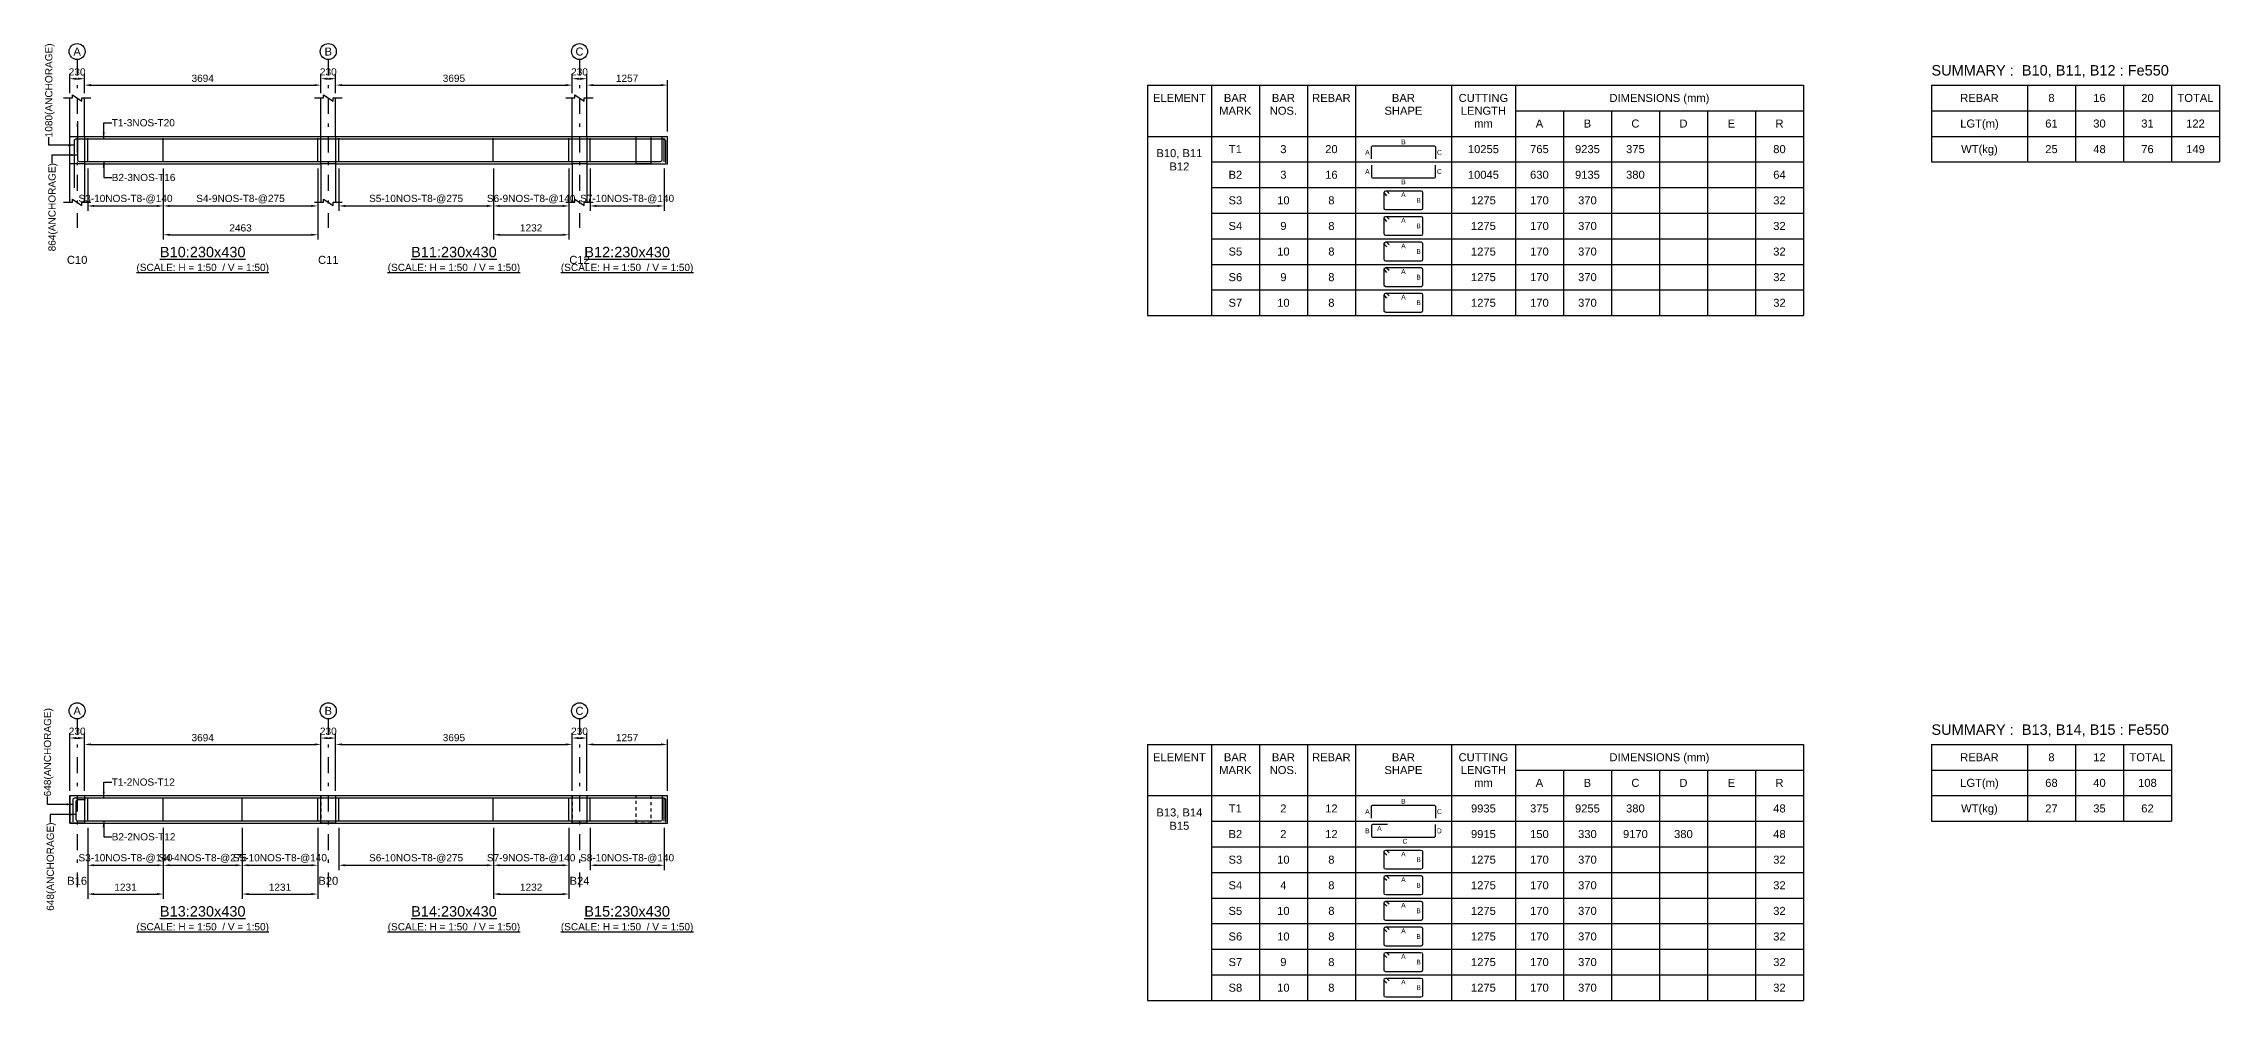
# Model space of a CAD drawing. Header units: inches. Extents: x -828 to 82836, y -182800 to 1700.
# Drawn here: x -820 to 67172, y -86000 to -56100 of the extents above; entities that cross this region are included whole.
import ezdxf
from ezdxf.enums import TextEntityAlignment as Align

# ---------------------------------------------------------------- set-up
doc = ezdxf.new("R2010")
doc.units = ezdxf.units.IN
doc.header["$LTSCALE"] = 1000
doc.header["$MEASUREMENT"] = 0
doc.linetypes.add('SCCenter', pattern=[1.2, 0.5, -0.3, 0.1, -0.3])
doc.linetypes.add('SCHidden', pattern=[0.2, 0.1, -0.1])
for name, color, linetype in [('Concrete Line', 2, 'Continuous'), ('Cut Line', 31, 'Continuous'), ('Dimension', 31, 'Continuous'), ('Grid', 8, 'Continuous'), ('Labels', 4, 'Continuous'), ('Labels_Support', 4, 'Continuous'), ('Link', 225, 'Continuous'), ('Reinforcement', 4, 'Continuous'), ('Schedule Header', 4, 'Continuous'), ('Schedule Line', 60, 'Continuous'), ('Text', 31, 'Continuous')]:
    doc.layers.add(name, color=color, linetype=linetype)
doc.styles.add('SC-SansSerif', font='SansSerif')
doc.styles.get("Standard").update_dxf_attribs({"font": 'txt.shx'})
doc.dimstyles.new('SCBBSDimStyl', dxfattribs={"dimtxt": 225, "dimasz": 200, "dimexe": 150, "dimexo": 150, "dimgap": 100, "dimtad": 1, "dimtoh": 1, "dimdec": 0, "dimzin": 0, "dimdsep": 46, "dimtxsty": 'SC-SansSerif', "dimcen": 0.09, "dimclrd": 8, "dimclre": 8, "dimclrt": 31, "dimadec": 0, "dimazin": 0, "dimtfac": 1, "dimtdec": 0, "dimtix": 1, "dimtofl": 0, "dimtmove": 0, "dimatfit": 3, "dimfxl": 1, "dimtolj": 1, "dimtzin": 0, "dimarcsym": 0})
doc.dimstyles.get("Standard").update_dxf_attribs({"dimtxt": 0.18, "dimasz": 200, "dimexe": 0.18, "dimexo": 0.0625, "dimgap": 0.09, "dimtad": 0, "dimtih": 1, "dimtoh": 1, "dimdec": 4, "dimzin": 0, "dimdsep": 46, "dimtxsty": 'Standard', "dimcen": 0.09, "dimadec": 0, "dimazin": 0, "dimtfac": 1, "dimtdec": 4, "dimtofl": 0, "dimtmove": 0, "dimatfit": 3, "dimfxl": 1, "dimtolj": 1, "dimtzin": 0, "dimarcsym": 0})

# ---------------------------------------------------------------- blocks, each defined once
blk = doc.blocks.new('*D29')
at = {"color": 8, "linetype": 'ByBlock', "lineweight": -2}
for p, q in [((560, -60010), (560, -61325)), ((2923, -60010), (2923, -61325)), ((760, -61175), (2723, -61175))]:
    blk.add_line(p, q, dxfattribs=at)
at = {"color": 8}
for points in [[(560, -61175), (760, -61142), (760, -61208)], [(2923, -61175), (2723, -61208), (2723, -61142)]]:
    blk.add_solid(points, dxfattribs=at)
at = {"layer": 'DEFPOINTS', "color": 31}
for p in [(560, -59860), (2923, -59860), (560, -61175)]:
    blk.add_point(p, dxfattribs=at)
at = {"color": 31, "insert": (1741, -60962), "char_height": 225, "attachment_point": 5, "style": 'SC-SansSerif'}
blk.add_mtext('\\A1;S3-10NOS-T8-@140', dxfattribs=at)
blk = doc.blocks.new('*D30')
at = {"color": 8, "linetype": 'ByBlock', "lineweight": -2}
for p, q in [((2923, -60010), (2923, -61325)), ((7748, -60010), (7748, -61325)), ((3123, -61175), (7548, -61175))]:
    blk.add_line(p, q, dxfattribs=at)
at = {"color": 8}
for points in [[(2923, -61175), (3123, -61142), (3123, -61208)], [(7748, -61175), (7548, -61208), (7548, -61142)]]:
    blk.add_solid(points, dxfattribs=at)
at = {"layer": 'DEFPOINTS', "color": 31}
for p in [(2923, -59860), (7748, -59860), (2923, -61175)]:
    blk.add_point(p, dxfattribs=at)
at = {"color": 31, "insert": (5335, -60962), "char_height": 225, "attachment_point": 5, "style": 'SC-SansSerif'}
blk.add_mtext('\\A1;S4-9NOS-T8-@275', dxfattribs=at)
blk = doc.blocks.new('*D31')
at = {"color": 8, "linetype": 'ByBlock', "lineweight": -2}
for p, q in [((2923, -60010), (2923, -62225)), ((7748, -60010), (7748, -62225)), ((3123, -62075), (7548, -62075))]:
    blk.add_line(p, q, dxfattribs=at)
at = {"color": 8}
for points in [[(2923, -62075), (3123, -62042), (3123, -62108)], [(7748, -62075), (7548, -62108), (7548, -62042)]]:
    blk.add_solid(points, dxfattribs=at)
at = {"layer": 'DEFPOINTS', "color": 31}
for p in [(2923, -59860), (7748, -59860), (2923, -62075)]:
    blk.add_point(p, dxfattribs=at)
at = {"color": 31, "insert": (5335, -61862), "char_height": 225, "attachment_point": 5, "style": 'SC-SansSerif'}
blk.add_mtext('\\A1;2463', dxfattribs=at)
blk = doc.blocks.new('*D32')
at = {"color": 8, "linetype": 'ByBlock', "lineweight": -2}
for p, q in [((8408, -60010), (8408, -61325)), ((13235, -60010), (13235, -61325)), ((8608, -61175), (13035, -61175))]:
    blk.add_line(p, q, dxfattribs=at)
at = {"color": 8}
for points in [[(8408, -61175), (8608, -61142), (8608, -61208)], [(13235, -61175), (13035, -61208), (13035, -61142)]]:
    blk.add_solid(points, dxfattribs=at)
at = {"layer": 'DEFPOINTS', "color": 31}
for p in [(8408, -59860), (13235, -59860), (8408, -61175)]:
    blk.add_point(p, dxfattribs=at)
at = {"color": 31, "insert": (10821, -60962), "char_height": 225, "attachment_point": 5, "style": 'SC-SansSerif'}
blk.add_mtext('\\A1;S5-10NOS-T8-@275', dxfattribs=at)
blk = doc.blocks.new('*D33')
at = {"color": 8, "linetype": 'ByBlock', "lineweight": -2}
for p, q in [((13235, -60010), (13235, -61325)), ((15598, -60010), (15598, -61325)), ((13435, -61175), (15398, -61175))]:
    blk.add_line(p, q, dxfattribs=at)
at = {"color": 8}
for points in [[(13235, -61175), (13435, -61142), (13435, -61208)], [(15598, -61175), (15398, -61208), (15398, -61142)]]:
    blk.add_solid(points, dxfattribs=at)
at = {"layer": 'DEFPOINTS', "color": 31}
for p in [(13235, -59860), (15598, -59860), (13235, -61175)]:
    blk.add_point(p, dxfattribs=at)
at = {"color": 31, "insert": (14416, -60962), "char_height": 225, "attachment_point": 5, "style": 'SC-SansSerif'}
blk.add_mtext('\\A1;S6-9NOS-T8-@140', dxfattribs=at)
blk = doc.blocks.new('*D34')
at = {"color": 8, "linetype": 'ByBlock', "lineweight": -2}
for p, q in [((13235, -60010), (13235, -62225)), ((15598, -60010), (15598, -62225)), ((13435, -62075), (15398, -62075))]:
    blk.add_line(p, q, dxfattribs=at)
at = {"color": 8}
for points in [[(13235, -62075), (13435, -62042), (13435, -62108)], [(15598, -62075), (15398, -62108), (15398, -62042)]]:
    blk.add_solid(points, dxfattribs=at)
at = {"layer": 'DEFPOINTS', "color": 31}
for p in [(13235, -59860), (15598, -59860), (13235, -62075)]:
    blk.add_point(p, dxfattribs=at)
at = {"color": 31, "insert": (14416, -61862), "char_height": 225, "attachment_point": 5, "style": 'SC-SansSerif'}
blk.add_mtext('\\A1;1232', dxfattribs=at)
blk = doc.blocks.new('*D35')
at = {"color": 8, "linetype": 'ByBlock', "lineweight": -2}
for p, q in [((16258, -60010), (16258, -61325)), ((18572, -60010), (18572, -61325)), ((16458, -61175), (18372, -61175))]:
    blk.add_line(p, q, dxfattribs=at)
at = {"color": 8}
for points in [[(16258, -61175), (16458, -61142), (16458, -61208)], [(18572, -61175), (18372, -61208), (18372, -61142)]]:
    blk.add_solid(points, dxfattribs=at)
at = {"layer": 'DEFPOINTS', "color": 31}
for p in [(16258, -59860), (18572, -59860), (16258, -61175)]:
    blk.add_point(p, dxfattribs=at)
at = {"color": 31, "insert": (17415, -60962), "char_height": 225, "attachment_point": 5, "style": 'SC-SansSerif'}
blk.add_mtext('\\A1;S7-10NOS-T8-@140', dxfattribs=at)
blk = doc.blocks.new('*D36')
at = {"color": 8, "linetype": 'ByBlock', "lineweight": -2}
for p, q in [((460, -57650), (460, -57250)), ((660, -57400), (7648, -57400)), ((7848, -57650), (7848, -57250))]:
    blk.add_line(p, q, dxfattribs=at)
at = {"color": 8}
for points in [[(460, -57400), (660, -57367), (660, -57433)], [(7848, -57400), (7648, -57433), (7648, -57367)]]:
    blk.add_solid(points, dxfattribs=at)
at = {"layer": 'DEFPOINTS', "color": 31}
for p in [(460, -57400), (460, -57800), (7848, -57800)]:
    blk.add_point(p, dxfattribs=at)
at = {"color": 31, "insert": (4154, -57188), "char_height": 225, "attachment_point": 5, "style": 'SC-SansSerif'}
blk.add_mtext('\\A1;3694', dxfattribs=at)
blk = doc.blocks.new('*D37')
at = {"color": 8, "linetype": 'ByBlock', "lineweight": -2}
for p, q in [((8308, -57650), (8308, -57250)), ((8508, -57400), (15498, -57400)), ((15698, -57650), (15698, -57250))]:
    blk.add_line(p, q, dxfattribs=at)
at = {"color": 8}
for points in [[(8308, -57400), (8508, -57367), (8508, -57433)], [(15698, -57400), (15498, -57433), (15498, -57367)]]:
    blk.add_solid(points, dxfattribs=at)
at = {"layer": 'DEFPOINTS', "color": 31}
for p in [(8308, -57400), (8308, -57800), (15698, -57800)]:
    blk.add_point(p, dxfattribs=at)
at = {"color": 31, "insert": (12003, -57188), "char_height": 225, "attachment_point": 5, "style": 'SC-SansSerif'}
blk.add_mtext('\\A1;3695', dxfattribs=at)
blk = doc.blocks.new('*D38')
at = {"color": 8, "linetype": 'ByBlock', "lineweight": -2}
for p, q in [((16158, -57650), (16158, -57250)), ((16358, -57400), (18472, -57400)), ((18672, -58850), (18672, -57250))]:
    blk.add_line(p, q, dxfattribs=at)
at = {"color": 8}
for points in [[(16158, -57400), (16358, -57367), (16358, -57433)], [(18672, -57400), (18472, -57433), (18472, -57367)]]:
    blk.add_solid(points, dxfattribs=at)
at = {"layer": 'DEFPOINTS', "color": 31}
for p in [(16158, -57400), (16158, -57800), (18672, -59000)]:
    blk.add_point(p, dxfattribs=at)
at = {"color": 31, "insert": (17415, -57188), "char_height": 225, "attachment_point": 5, "style": 'SC-SansSerif'}
blk.add_mtext('\\A1;1257', dxfattribs=at)
blk = doc.blocks.new('*D39')
at = {"color": 8, "linetype": 'ByBlock', "lineweight": -2}
for p, q in [((0, -57650), (0, -57050)), ((460, -57650), (460, -57050)), ((200, -57200), (260, -57200))]:
    blk.add_line(p, q, dxfattribs=at)
at = {"color": 8}
for points in [[(0, -57200), (200, -57167), (200, -57233)], [(460, -57200), (260, -57233), (260, -57167)]]:
    blk.add_solid(points, dxfattribs=at)
at = {"layer": 'DEFPOINTS', "color": 31}
for p in [(0, -57200), (0, -57800), (460, -57800)]:
    blk.add_point(p, dxfattribs=at)
at = {"color": 31, "insert": (230, -56988), "char_height": 225, "attachment_point": 5, "style": 'SC-SansSerif'}
blk.add_mtext('\\A1;230', dxfattribs=at)
blk = doc.blocks.new('*D40')
at = {"color": 8, "linetype": 'ByBlock', "lineweight": -2}
for p, q in [((7848, -57650), (7848, -57050)), ((8308, -57650), (8308, -57050)), ((8048, -57200), (8108, -57200))]:
    blk.add_line(p, q, dxfattribs=at)
at = {"color": 8}
for points in [[(7848, -57200), (8048, -57167), (8048, -57233)], [(8308, -57200), (8108, -57233), (8108, -57167)]]:
    blk.add_solid(points, dxfattribs=at)
at = {"layer": 'DEFPOINTS', "color": 31}
for p in [(7848, -57200), (7848, -57800), (8308, -57800)]:
    blk.add_point(p, dxfattribs=at)
at = {"color": 31, "insert": (8078, -56988), "char_height": 225, "attachment_point": 5, "style": 'SC-SansSerif'}
blk.add_mtext('\\A1;230', dxfattribs=at)
blk = doc.blocks.new('*D41')
at = {"color": 8, "linetype": 'ByBlock', "lineweight": -2}
for p, q in [((15698, -57650), (15698, -57050)), ((16158, -58850), (16158, -57050)), ((15898, -57200), (15958, -57200))]:
    blk.add_line(p, q, dxfattribs=at)
at = {"color": 8}
for points in [[(15698, -57200), (15898, -57167), (15898, -57233)], [(16158, -57200), (15958, -57233), (15958, -57167)]]:
    blk.add_solid(points, dxfattribs=at)
at = {"layer": 'DEFPOINTS', "color": 31}
for p in [(15698, -57200), (15698, -57800), (16158, -59000)]:
    blk.add_point(p, dxfattribs=at)
at = {"color": 31, "insert": (15928, -56988), "char_height": 225, "attachment_point": 5, "style": 'SC-SansSerif'}
blk.add_mtext('\\A1;230', dxfattribs=at)
blk = doc.blocks.new('*D42')
at = {"color": 8, "linetype": 'ByBlock', "lineweight": -2}
for p, q in [((560, -80610), (560, -81925)), ((2923, -80610), (2923, -81925)), ((760, -81775), (2723, -81775))]:
    blk.add_line(p, q, dxfattribs=at)
at = {"color": 8}
for points in [[(560, -81775), (760, -81742), (760, -81808)], [(2923, -81775), (2723, -81808), (2723, -81742)]]:
    blk.add_solid(points, dxfattribs=at)
at = {"layer": 'DEFPOINTS', "color": 31}
for p in [(560, -80460), (2923, -80460), (560, -81775)]:
    blk.add_point(p, dxfattribs=at)
at = {"color": 31, "insert": (1741, -81562), "char_height": 225, "attachment_point": 5, "style": 'SC-SansSerif'}
blk.add_mtext('\\A1;S3-10NOS-T8-@140', dxfattribs=at)
blk = doc.blocks.new('*D43')
at = {"color": 8, "linetype": 'ByBlock', "lineweight": -2}
for p, q in [((560, -80610), (560, -82825)), ((2923, -80610), (2923, -82825)), ((760, -82675), (2723, -82675))]:
    blk.add_line(p, q, dxfattribs=at)
at = {"color": 8}
for points in [[(560, -82675), (760, -82642), (760, -82708)], [(2923, -82675), (2723, -82708), (2723, -82642)]]:
    blk.add_solid(points, dxfattribs=at)
at = {"layer": 'DEFPOINTS', "color": 31}
for p in [(560, -80460), (2923, -80460), (560, -82675)]:
    blk.add_point(p, dxfattribs=at)
at = {"color": 31, "insert": (1741, -82462), "char_height": 225, "attachment_point": 5, "style": 'SC-SansSerif'}
blk.add_mtext('\\A1;1231', dxfattribs=at)
blk = doc.blocks.new('*D44')
at = {"color": 8, "linetype": 'ByBlock', "lineweight": -2}
for p, q in [((2923, -80610), (2923, -81925)), ((5385, -80610), (5385, -81925)), ((3123, -81775), (5185, -81775))]:
    blk.add_line(p, q, dxfattribs=at)
at = {"color": 8}
for points in [[(2923, -81775), (3123, -81742), (3123, -81808)], [(5385, -81775), (5185, -81808), (5185, -81742)]]:
    blk.add_solid(points, dxfattribs=at)
at = {"layer": 'DEFPOINTS', "color": 31}
for p in [(2923, -80460), (5385, -80460), (2923, -81775)]:
    blk.add_point(p, dxfattribs=at)
at = {"color": 31, "insert": (4154, -81562), "char_height": 225, "attachment_point": 5, "style": 'SC-SansSerif'}
blk.add_mtext('\\A1;S4-4NOS-T8-@275', dxfattribs=at)
blk = doc.blocks.new('*D45')
at = {"color": 8, "linetype": 'ByBlock', "lineweight": -2}
for p, q in [((5385, -80610), (5385, -81925)), ((7748, -80610), (7748, -81925)), ((5585, -81775), (7548, -81775))]:
    blk.add_line(p, q, dxfattribs=at)
at = {"color": 8}
for points in [[(5385, -81775), (5585, -81742), (5585, -81808)], [(7748, -81775), (7548, -81808), (7548, -81742)]]:
    blk.add_solid(points, dxfattribs=at)
at = {"layer": 'DEFPOINTS', "color": 31}
for p in [(5385, -80460), (7748, -80460), (5385, -81775)]:
    blk.add_point(p, dxfattribs=at)
at = {"color": 31, "insert": (6567, -81562), "char_height": 225, "attachment_point": 5, "style": 'SC-SansSerif'}
blk.add_mtext('\\A1;S5-10NOS-T8-@140', dxfattribs=at)
blk = doc.blocks.new('*D46')
at = {"color": 8, "linetype": 'ByBlock', "lineweight": -2}
for p, q in [((5385, -80610), (5385, -82825)), ((7748, -80610), (7748, -82825)), ((5585, -82675), (7548, -82675))]:
    blk.add_line(p, q, dxfattribs=at)
at = {"color": 8}
for points in [[(5385, -82675), (5585, -82642), (5585, -82708)], [(7748, -82675), (7548, -82708), (7548, -82642)]]:
    blk.add_solid(points, dxfattribs=at)
at = {"layer": 'DEFPOINTS', "color": 31}
for p in [(5385, -80460), (7748, -80460), (5385, -82675)]:
    blk.add_point(p, dxfattribs=at)
at = {"color": 31, "insert": (6567, -82462), "char_height": 225, "attachment_point": 5, "style": 'SC-SansSerif'}
blk.add_mtext('\\A1;1231', dxfattribs=at)
blk = doc.blocks.new('*D47')
at = {"color": 8, "linetype": 'ByBlock', "lineweight": -2}
for p, q in [((8408, -80610), (8408, -81925)), ((13235, -80610), (13235, -81925)), ((8608, -81775), (13035, -81775))]:
    blk.add_line(p, q, dxfattribs=at)
at = {"color": 8}
for points in [[(8408, -81775), (8608, -81742), (8608, -81808)], [(13235, -81775), (13035, -81808), (13035, -81742)]]:
    blk.add_solid(points, dxfattribs=at)
at = {"layer": 'DEFPOINTS', "color": 31}
for p in [(8408, -80460), (13235, -80460), (8408, -81775)]:
    blk.add_point(p, dxfattribs=at)
at = {"color": 31, "insert": (10821, -81562), "char_height": 225, "attachment_point": 5, "style": 'SC-SansSerif'}
blk.add_mtext('\\A1;S6-10NOS-T8-@275', dxfattribs=at)
blk = doc.blocks.new('*D48')
at = {"color": 8, "linetype": 'ByBlock', "lineweight": -2}
for p, q in [((13235, -80610), (13235, -81925)), ((15598, -80610), (15598, -81925)), ((13435, -81775), (15398, -81775))]:
    blk.add_line(p, q, dxfattribs=at)
at = {"color": 8}
for points in [[(13235, -81775), (13435, -81742), (13435, -81808)], [(15598, -81775), (15398, -81808), (15398, -81742)]]:
    blk.add_solid(points, dxfattribs=at)
at = {"layer": 'DEFPOINTS', "color": 31}
for p in [(13235, -80460), (15598, -80460), (13235, -81775)]:
    blk.add_point(p, dxfattribs=at)
at = {"color": 31, "insert": (14416, -81562), "char_height": 225, "attachment_point": 5, "style": 'SC-SansSerif'}
blk.add_mtext('\\A1;S7-9NOS-T8-@140', dxfattribs=at)
blk = doc.blocks.new('*D49')
at = {"color": 8, "linetype": 'ByBlock', "lineweight": -2}
for p, q in [((13235, -80610), (13235, -82825)), ((15598, -80610), (15598, -82825)), ((13435, -82675), (15398, -82675))]:
    blk.add_line(p, q, dxfattribs=at)
at = {"color": 8}
for points in [[(13235, -82675), (13435, -82642), (13435, -82708)], [(15598, -82675), (15398, -82708), (15398, -82642)]]:
    blk.add_solid(points, dxfattribs=at)
at = {"layer": 'DEFPOINTS', "color": 31}
for p in [(13235, -80460), (15598, -80460), (13235, -82675)]:
    blk.add_point(p, dxfattribs=at)
at = {"color": 31, "insert": (14416, -82462), "char_height": 225, "attachment_point": 5, "style": 'SC-SansSerif'}
blk.add_mtext('\\A1;1232', dxfattribs=at)
blk = doc.blocks.new('*D50')
at = {"color": 8, "linetype": 'ByBlock', "lineweight": -2}
for p, q in [((16258, -80610), (16258, -81925)), ((18572, -80610), (18572, -81925)), ((16458, -81775), (18372, -81775))]:
    blk.add_line(p, q, dxfattribs=at)
at = {"color": 8}
for points in [[(16258, -81775), (16458, -81742), (16458, -81808)], [(18572, -81775), (18372, -81808), (18372, -81742)]]:
    blk.add_solid(points, dxfattribs=at)
at = {"layer": 'DEFPOINTS', "color": 31}
for p in [(16258, -80460), (18572, -80460), (16258, -81775)]:
    blk.add_point(p, dxfattribs=at)
at = {"color": 31, "insert": (17415, -81562), "char_height": 225, "attachment_point": 5, "style": 'SC-SansSerif'}
blk.add_mtext('\\A1;S8-10NOS-T8-@140', dxfattribs=at)
blk = doc.blocks.new('*D51')
at = {"color": 8, "linetype": 'ByBlock', "lineweight": -2}
for p, q in [((460, -79450), (460, -77850)), ((660, -78000), (7648, -78000)), ((7848, -79450), (7848, -77850))]:
    blk.add_line(p, q, dxfattribs=at)
at = {"color": 8}
for points in [[(460, -78000), (660, -77967), (660, -78033)], [(7848, -78000), (7648, -78033), (7648, -77967)]]:
    blk.add_solid(points, dxfattribs=at)
at = {"layer": 'DEFPOINTS', "color": 31}
for p in [(460, -78000), (460, -79600), (7848, -79600)]:
    blk.add_point(p, dxfattribs=at)
at = {"color": 31, "insert": (4154, -77788), "char_height": 225, "attachment_point": 5, "style": 'SC-SansSerif'}
blk.add_mtext('\\A1;3694', dxfattribs=at)
blk = doc.blocks.new('*D52')
at = {"color": 8, "linetype": 'ByBlock', "lineweight": -2}
for p, q in [((8308, -79450), (8308, -77850)), ((8508, -78000), (15498, -78000)), ((15698, -79450), (15698, -77850))]:
    blk.add_line(p, q, dxfattribs=at)
at = {"color": 8}
for points in [[(8308, -78000), (8508, -77967), (8508, -78033)], [(15698, -78000), (15498, -78033), (15498, -77967)]]:
    blk.add_solid(points, dxfattribs=at)
at = {"layer": 'DEFPOINTS', "color": 31}
for p in [(8308, -78000), (8308, -79600), (15698, -79600)]:
    blk.add_point(p, dxfattribs=at)
at = {"color": 31, "insert": (12003, -77788), "char_height": 225, "attachment_point": 5, "style": 'SC-SansSerif'}
blk.add_mtext('\\A1;3695', dxfattribs=at)
blk = doc.blocks.new('*D53')
at = {"color": 8, "linetype": 'ByBlock', "lineweight": -2}
for p, q in [((16158, -79450), (16158, -77850)), ((16358, -78000), (18472, -78000)), ((18672, -79450), (18672, -77850))]:
    blk.add_line(p, q, dxfattribs=at)
at = {"color": 8}
for points in [[(16158, -78000), (16358, -77967), (16358, -78033)], [(18672, -78000), (18472, -78033), (18472, -77967)]]:
    blk.add_solid(points, dxfattribs=at)
at = {"layer": 'DEFPOINTS', "color": 31}
for p in [(16158, -78000), (16158, -79600), (18672, -79600)]:
    blk.add_point(p, dxfattribs=at)
at = {"color": 31, "insert": (17415, -77788), "char_height": 225, "attachment_point": 5, "style": 'SC-SansSerif'}
blk.add_mtext('\\A1;1257', dxfattribs=at)
blk = doc.blocks.new('*D54')
at = {"color": 8, "linetype": 'ByBlock', "lineweight": -2}
for p, q in [((0, -79450), (0, -77650)), ((200, -77800), (260, -77800)), ((460, -79450), (460, -77650))]:
    blk.add_line(p, q, dxfattribs=at)
at = {"color": 8}
for points in [[(0, -77800), (200, -77767), (200, -77833)], [(460, -77800), (260, -77833), (260, -77767)]]:
    blk.add_solid(points, dxfattribs=at)
at = {"layer": 'DEFPOINTS', "color": 31}
for p in [(0, -77800), (0, -79600), (460, -79600)]:
    blk.add_point(p, dxfattribs=at)
at = {"color": 31, "insert": (230, -77588), "char_height": 225, "attachment_point": 5, "style": 'SC-SansSerif'}
blk.add_mtext('\\A1;230', dxfattribs=at)
blk = doc.blocks.new('*D55')
at = {"color": 8, "linetype": 'ByBlock', "lineweight": -2}
for p, q in [((7848, -79450), (7848, -77650)), ((8048, -77800), (8108, -77800)), ((8308, -79450), (8308, -77650))]:
    blk.add_line(p, q, dxfattribs=at)
at = {"color": 8}
for points in [[(7848, -77800), (8048, -77767), (8048, -77833)], [(8308, -77800), (8108, -77833), (8108, -77767)]]:
    blk.add_solid(points, dxfattribs=at)
at = {"layer": 'DEFPOINTS', "color": 31}
for p in [(7848, -77800), (7848, -79600), (8308, -79600)]:
    blk.add_point(p, dxfattribs=at)
at = {"color": 31, "insert": (8078, -77588), "char_height": 225, "attachment_point": 5, "style": 'SC-SansSerif'}
blk.add_mtext('\\A1;230', dxfattribs=at)
blk = doc.blocks.new('*D56')
at = {"color": 8, "linetype": 'ByBlock', "lineweight": -2}
for p, q in [((15698, -79450), (15698, -77650)), ((15898, -77800), (15958, -77800)), ((16158, -79450), (16158, -77650))]:
    blk.add_line(p, q, dxfattribs=at)
at = {"color": 8}
for points in [[(15698, -77800), (15898, -77767), (15898, -77833)], [(16158, -77800), (15958, -77833), (15958, -77767)]]:
    blk.add_solid(points, dxfattribs=at)
at = {"layer": 'DEFPOINTS', "color": 31}
for p in [(15698, -77800), (15698, -79600), (16158, -79600)]:
    blk.add_point(p, dxfattribs=at)
at = {"color": 31, "insert": (15928, -77588), "char_height": 225, "attachment_point": 5, "style": 'SC-SansSerif'}
blk.add_mtext('\\A1;230', dxfattribs=at)

msp = doc.modelspace()

# ---------------------------------------------------------------- linework, layer by layer
at = {"layer": 'Concrete Line'}
for p, q in [((0, -61060), (0, -57800)), ((460, -59000), (460, -57800)), ((7848, -59000), (7848, -57800)), ((8308, -59000), (8308, -57800)), ((15698, -59000), (15698, -57800)), ((16158, -59000), (16158, -57800)), ((18672, -59860), (18672, -59000)), ((460, -59860), (460, -61060)), ((7848, -59860), (7848, -61060)), ((8308, -59860), (8308, -61060)), ((15698, -59860), (15698, -61060)), ((16158, -59860), (16158, -61060)), ((18672, -80460), (18672, -79600))]:
    msp.add_line(p, q, dxfattribs=at)
for points in [[(0, -59000), (460, -59000), (460, -59000), (460, -59860), (460, -59860), (0, -59860), (0, -59860), (0, -59000)], [(7848, -59000), (8308, -59000), (8308, -59000), (8308, -59860), (8308, -59860), (7848, -59860), (7848, -59860), (7848, -59000)], [(15698, -59000), (16158, -59000), (16158, -59000), (16158, -59860), (16158, -59860), (15698, -59860), (15698, -59860), (15698, -59000)], [(17698, -59000), (18158, -59000), (18158, -59000), (18158, -59860), (18158, -59860), (17698, -59860), (17698, -59860), (17698, -59000)], [(0, -79600), (460, -79600), (460, -79600), (460, -80460), (460, -80460), (0, -80460), (0, -80460), (0, -79600)], [(7848, -80460), (7848, -79600), (7848, -79600), (8308, -79600), (8308, -79600), (8308, -80460), (8308, -80460), (7848, -80460)], [(15698, -80460), (15698, -79600), (15698, -79600), (16158, -79600), (16158, -79600), (16158, -80460), (16158, -80460), (15698, -80460)]]:
    msp.add_lwpolyline(points, close=True, dxfattribs=at)
at = {"layer": 'Concrete Line', "linetype": 'SCHidden'}
for points in [[(0, -59000), (460, -59000), (460, -59000), (460, -59860), (460, -59860), (0, -59860), (0, -59860), (0, -59000)], [(7848, -59000), (8308, -59000), (8308, -59000), (8308, -59860), (8308, -59860), (7848, -59860), (7848, -59860), (7848, -59000)], [(15698, -59000), (16158, -59000), (16158, -59000), (16158, -59860), (16158, -59860), (15698, -59860), (15698, -59860), (15698, -59000)], [(17698, -59000), (18158, -59000), (18158, -59000), (18158, -59860), (18158, -59860), (17698, -59860), (17698, -59860), (17698, -59000)], [(0, -79600), (460, -79600), (460, -79600), (460, -80460), (460, -80460), (0, -80460), (0, -80460), (0, -79600)], [(7848, -80460), (7848, -79600), (7848, -79600), (8308, -79600), (8308, -79600), (8308, -80460), (8308, -80460), (7848, -80460)], [(15698, -80460), (15698, -79600), (15698, -79600), (16158, -79600), (16158, -79600), (16158, -80460), (16158, -80460), (15698, -80460)], [(17698, -79600), (18158, -79600), (18158, -79600), (18158, -80460), (18158, -80460), (17698, -80460), (17698, -80460), (17698, -79600)]]:
    msp.add_lwpolyline(points, close=True, dxfattribs=at)
at = {"layer": 'Concrete Line'}
for points in [[(460, -59000), (7848, -59000)], [(8308, -59000), (15698, -59000)], [(16158, -59000), (18672, -59000)], [(460, -59860), (7848, -59860)], [(8308, -59860), (15698, -59860)], [(16158, -59860), (18672, -59860)], [(0, -79600), (460, -79600)], [(0, -79600), (0, -80460)], [(460, -79600), (7848, -79600)], [(7848, -79600), (8308, -79600)], [(8308, -79600), (15698, -79600)], [(15698, -79600), (16158, -79600)], [(16158, -79600), (18672, -79600)], [(0, -80460), (460, -80460)], [(460, -80460), (7848, -80460)], [(7848, -80460), (8308, -80460)], [(8308, -80460), (15698, -80460)], [(15698, -80460), (16158, -80460)], [(16158, -80460), (18672, -80460)]]:
    msp.add_lwpolyline(points, dxfattribs=at)
at = {"layer": 'Concrete Line', "color": 8, "linetype": 'SCHidden'}
for points in [[(460, -79600), (460, -80460)], [(7848, -79600), (7848, -80460)], [(8308, -79600), (8308, -80460)], [(15698, -79600), (15698, -80460)], [(16158, -79600), (16158, -80460)]]:
    msp.add_lwpolyline(points, dxfattribs=at)
at = {"layer": 'Cut Line'}
for points in [[(-200, -57800), (80, -57800), (80, -57700), (380, -57900), (380, -57800), (660, -57800)], [(7648, -57800), (7928, -57800), (7928, -57700), (8228, -57900), (8228, -57800), (8508, -57800)], [(15498, -57800), (15778, -57800), (15778, -57700), (16078, -57900), (16078, -57800), (16358, -57800)], [(-200, -61060), (80, -61060), (80, -60960), (380, -61160), (380, -61060), (660, -61060)], [(7648, -61060), (7928, -61060), (7928, -60960), (8228, -61160), (8228, -61060), (8508, -61060)], [(15498, -61060), (15778, -61060), (15778, -60960), (16078, -61160), (16078, -61060), (16358, -61060)]]:
    msp.add_lwpolyline(points, dxfattribs=at)
at = {"layer": 'Grid', "linetype": 'SCCenter'}
for p, q in [((230, -56600), (230, -61860)), ((8078, -56600), (8078, -61860)), ((15928, -56600), (15928, -61860)), ((230, -77200), (230, -82460)), ((8078, -77200), (8078, -82460)), ((15928, -77200), (15928, -82460))]:
    msp.add_line(p, q, dxfattribs=at)
at = {"layer": 'Grid'}
for centre in [(230, -56350), (8078, -56350), (15928, -56350), (230, -76950), (8078, -76950), (15928, -76950)]:
    msp.add_circle(centre, 250, dxfattribs=at)
at = {"layer": 'Link'}
for p, q in [((560, -59800), (560, -59060)), ((2922.7, -59800), (2922.7, -59060)), ((7748, -59800), (7748, -59060)), ((8408, -59800), (8408, -59060)), ((13234.7, -59800), (13234.7, -59060)), ((15598, -59800), (15598, -59060)), ((16258, -59800), (16258, -59060)), ((18572, -59800), (18572, -59060)), ((560, -80400), (560, -79660)), ((2922.7, -80400), (2922.7, -79660)), ((5385.3, -80400), (5385.3, -79660)), ((7748, -80400), (7748, -79660)), ((8408, -80400), (8408, -79660)), ((13234.7, -80400), (13234.7, -79660)), ((15598, -80400), (15598, -79660)), ((16258, -80400), (16258, -79660)), ((18572, -80400), (18572, -79660))]:
    msp.add_line(p, q, dxfattribs=at)
at = {"layer": 'Reinforcement'}
for points in [[(144, -60604), (144, -59130, -0.4142136), (194, -59080), (18562, -59080, -0.4142136), (18612, -59130), (18612, -59830)], [(244, -58528), (244, -59734, 0.4142136), (294, -59784), (18461.5, -59784, 0.4142135), (18511.5, -59734), (18511.5, -59030)], [(40672, -59700), (40672, -59350, -0.5), (40722, -59300), (42622, -59300, -0.5), (42672, -59350), (42672, -59700)], [(40672, -59900), (40672, -60250, 0.5), (40722, -60300), (42622, -60300, 0.5), (42672, -60250), (42672, -59900)], [(41157.4, -60856.1), (41086.6, -60785.4, -0.1989124), (41072, -60750, -0.4142046), (41122, -60700, -0.1989044), (41157.4, -60714.6), (41228.1, -60785.4)], [(41157.4, -61656.1), (41086.6, -61585.4, -0.1989124), (41072, -61550, -0.4142046), (41122, -61500, -0.1989044), (41157.4, -61514.6), (41228.1, -61585.4)], [(41157.4, -62456.1), (41086.6, -62385.4, -0.1989124), (41072, -62350, -0.4142046), (41122, -62300, -0.1989044), (41157.4, -62314.6), (41228.1, -62385.4)], [(41157.4, -63256.1), (41086.6, -63185.4, -0.1989124), (41072, -63150, -0.4142046), (41122, -63100, -0.1989044), (41157.4, -63114.6), (41228.1, -63185.4)], [(41157.4, -64056.1), (41086.6, -63985.4, -0.1989124), (41072, -63950, -0.4142046), (41122, -63900, -0.1989044), (41157.4, -63914.6), (41228.1, -63985.4)], [(104, -80420), (104, -79722, -0.4142136), (154, -79672), (18561.5, -79672, -0.4142135), (18611.5, -79722), (18611.5, -80430)], [(492, -79736), (242, -79736, 0.4142136), (192, -79786), (192, -80338, 0.4142136), (242, -80388), (18473.5, -80388, 0.4142135), (18523.5, -80338), (18523.5, -79630)], [(40671.5, -80300), (40671.5, -79950, -0.5), (40721.5, -79900), (42621.5, -79900, -0.5), (42671.5, -79950), (42671.5, -80300)], [(41171.5, -80500), (40721.5, -80500, 0.5), (40671.5, -80550), (40671.5, -80850, 0.5), (40721.5, -80900), (42621.5, -80900, 0.5), (42671.5, -80850), (42671.5, -80500)], [(41156.9, -81456.1), (41086.2, -81385.4, -0.1989124), (41071.5, -81350, -0.4142046), (41121.5, -81300, -0.1989044), (41156.9, -81314.6), (41227.6, -81385.4)], [(41156.9, -82256.1), (41086.2, -82185.4, -0.1989124), (41071.5, -82150, -0.4142046), (41121.5, -82100, -0.1989044), (41156.9, -82114.6), (41227.6, -82185.4)], [(41156.9, -83056.1), (41086.2, -82985.4, -0.1989124), (41071.5, -82950, -0.4142046), (41121.5, -82900, -0.1989044), (41156.9, -82914.6), (41227.6, -82985.4)], [(41156.9, -83856.1), (41086.2, -83785.4, -0.1989124), (41071.5, -83750, -0.4142046), (41121.5, -83700, -0.1989044), (41156.9, -83714.6), (41227.6, -83785.4)], [(41156.9, -84656.1), (41086.2, -84585.4, -0.1989124), (41071.5, -84550, -0.4142046), (41121.5, -84500, -0.1989044), (41156.9, -84514.6), (41227.6, -84585.4)], [(41156.9, -85456.1), (41086.2, -85385.4, -0.1989124), (41071.5, -85350, -0.4142046), (41121.5, -85300, -0.1989044), (41156.9, -85314.6), (41227.6, -85385.4)]]:
    msp.add_lwpolyline(points, format="xyb", dxfattribs=at)
for points in [[(41072, -60750, -0.4142046), (41122, -60700), (42222, -60700, -0.4142046), (42272, -60750), (42272, -61250, -0.4142046), (42222, -61300), (41122, -61300, -0.4142046), (41072, -61250)], [(41072, -61550, -0.4142046), (41122, -61500), (42222, -61500, -0.4142046), (42272, -61550), (42272, -62050, -0.4142046), (42222, -62100), (41122, -62100, -0.4142046), (41072, -62050)], [(41072, -62350, -0.4142046), (41122, -62300), (42222, -62300, -0.4142046), (42272, -62350), (42272, -62850, -0.4142046), (42222, -62900), (41122, -62900, -0.4142046), (41072, -62850)], [(41072, -63150, -0.4142046), (41122, -63100), (42222, -63100, -0.4142046), (42272, -63150), (42272, -63650, -0.4142046), (42222, -63700), (41122, -63700, -0.4142046), (41072, -63650)], [(41072, -63950, -0.4142046), (41122, -63900), (42222, -63900, -0.4142046), (42272, -63950), (42272, -64450, -0.4142046), (42222, -64500), (41122, -64500, -0.4142046), (41072, -64450)], [(41071.5, -81350, -0.4142046), (41121.5, -81300), (42221.5, -81300, -0.4142046), (42271.5, -81350), (42271.5, -81850, -0.4142046), (42221.5, -81900), (41121.5, -81900, -0.4142046), (41071.5, -81850)], [(41071.5, -82150, -0.4142046), (41121.5, -82100), (42221.5, -82100, -0.4142046), (42271.5, -82150), (42271.5, -82650, -0.4142046), (42221.5, -82700), (41121.5, -82700, -0.4142046), (41071.5, -82650)], [(41071.5, -82950, -0.4142046), (41121.5, -82900), (42221.5, -82900, -0.4142046), (42271.5, -82950), (42271.5, -83450, -0.4142046), (42221.5, -83500), (41121.5, -83500, -0.4142046), (41071.5, -83450)], [(41071.5, -83750, -0.4142046), (41121.5, -83700), (42221.5, -83700, -0.4142046), (42271.5, -83750), (42271.5, -84250, -0.4142046), (42221.5, -84300), (41121.5, -84300, -0.4142046), (41071.5, -84250)], [(41071.5, -84550, -0.4142046), (41121.5, -84500), (42221.5, -84500, -0.4142046), (42271.5, -84550), (42271.5, -85050, -0.4142046), (42221.5, -85100), (41121.5, -85100, -0.4142046), (41071.5, -85050)], [(41071.5, -85350, -0.4142046), (41121.5, -85300), (42221.5, -85300, -0.4142046), (42271.5, -85350), (42271.5, -85850, -0.4142046), (42221.5, -85900), (41121.5, -85900, -0.4142046), (41071.5, -85850)]]:
    msp.add_lwpolyline(points, format="xyb", close=True, dxfattribs=at)
at = {"layer": 'Schedule Line'}
for p, q in [((33672, -57400), (54172, -57400)), ((33672, -57400), (33672, -64600)), ((35672, -57400), (35672, -64600)), ((37172, -57400), (37172, -64600)), ((38672, -57400), (38672, -64600)), ((40172, -57400), (40172, -64600)), ((43172, -57400), (43172, -64600)), ((45172, -57400), (45172, -64600)), ((54172, -57400), (54172, -64600)), ((58172, -57400), (67172, -57400)), ((58172, -57400), (58172, -59800)), ((61172, -57400), (61172, -59800)), ((62672, -57400), (62672, -59800)), ((64172, -57400), (64172, -59800)), ((65672, -57400), (65672, -59800)), ((67172, -57400), (67172, -59800)), ((45172, -58200), (54172, -58200)), ((46672, -58200), (46672, -64600)), ((48172, -58200), (48172, -64600)), ((49672, -58200), (49672, -64600)), ((51172, -58200), (51172, -64600)), ((52672, -58200), (52672, -64600)), ((58172, -58200), (67172, -58200)), ((33672, -59000), (54172, -59000)), ((58172, -59000), (67172, -59000)), ((35672, -59800), (54172, -59800)), ((58172, -59800), (67172, -59800)), ((35672, -60600), (54172, -60600)), ((35672, -61400), (54172, -61400)), ((35672, -62200), (54172, -62200)), ((35672, -63000), (54172, -63000)), ((35672, -63800), (54172, -63800)), ((33672, -64600), (54172, -64600)), ((35672, -64600), (54172, -64600)), ((33671.5, -78000), (54171.5, -78000)), ((33671.5, -78000), (33671.5, -86000)), ((35671.5, -78000), (35671.5, -86000)), ((37171.5, -78000), (37171.5, -86000)), ((38671.5, -78000), (38671.5, -86000)), ((40171.5, -78000), (40171.5, -86000)), ((43171.5, -78000), (43171.5, -86000)), ((45171.5, -78000), (45171.5, -86000)), ((54171.5, -78000), (54171.5, -86000)), ((58171.5, -78000), (65671.5, -78000)), ((58171.5, -78000), (58171.5, -80400)), ((61171.5, -78000), (61171.5, -80400)), ((62671.5, -78000), (62671.5, -80400)), ((64171.5, -78000), (64171.5, -80400)), ((65671.5, -78000), (65671.5, -80400)), ((45171.5, -78800), (54171.5, -78800)), ((46671.5, -78800), (46671.5, -86000)), ((48171.5, -78800), (48171.5, -86000)), ((49671.5, -78800), (49671.5, -86000)), ((51171.5, -78800), (51171.5, -86000)), ((52671.5, -78800), (52671.5, -86000)), ((58171.5, -78800), (65671.5, -78800)), ((33671.5, -79600), (54171.5, -79600)), ((58171.5, -79600), (65671.5, -79600)), ((35671.5, -80400), (54171.5, -80400)), ((58171.5, -80400), (65671.5, -80400)), ((35671.5, -81200), (54171.5, -81200)), ((35671.5, -82000), (54171.5, -82000)), ((35671.5, -82800), (54171.5, -82800)), ((35671.5, -83600), (54171.5, -83600)), ((35671.5, -84400), (54171.5, -84400)), ((35671.5, -85200), (54171.5, -85200)), ((33671.5, -86000), (54171.5, -86000)), ((35671.5, -86000), (54171.5, -86000))]:
    msp.add_line(p, q, dxfattribs=at)

# ---------------------------------------------------------------- texts
at = {"layer": 'Dimension', "style": 'SC-SansSerif'}
for s, p in [('B', (41672, -59175)), ('A', (40547, -59500)), ('C', (42797, -59500)), ('A', (40547, -60100)), ('B', (41672, -60425)), ('C', (42797, -60100)), ('A', (41672, -60825)), ('B', (42147, -61000)), ('A', (41672, -61625)), ('B', (42147, -61800)), ('A', (41672, -62425)), ('B', (42147, -62600)), ('A', (41672, -63225)), ('B', (42147, -63400)), ('A', (41672, -64025)), ('B', (42147, -64200)), ('A', (40546.5, -80100)), ('B', (41671.5, -79775)), ('C', (42796.5, -80100)), ('B', (40546.5, -80700)), ('A', (40921.5, -80625)), ('D', (42796.5, -80700)), ('A', (41671.5, -81425)), ('C', (41721.5, -81025)), ('B', (42146.5, -81600)), ('A', (41671.5, -82225)), ('A', (41671.5, -83025)), ('B', (42146.5, -82400)), ('B', (42146.5, -83200)), ('A', (41671.5, -83825)), ('B', (42146.5, -84000)), ('A', (41671.5, -84625)), ('B', (42146.5, -84800)), ('A', (41671.5, -85425)), ('B', (42146.5, -85600))]:
    msp.add_text(s, height=150, dxfattribs=at).set_placement(p, align=Align.MIDDLE_CENTER)
at = {"layer": 'Grid', "style": 'SC-SansSerif'}
for s, p in [('A', (230, -56350)), ('B', (8078, -56350)), ('C', (15928, -56350)), ('A', (230, -76950)), ('B', (8078, -76950)), ('C', (15928, -76950))]:
    msp.add_text(s, height=250, dxfattribs=at).set_placement(p, align=Align.MIDDLE)
at = {"layer": 'Labels', "style": 'SC-SansSerif'}
for s, p in [('%%uB10:230x430', (4154, -62875)), ('%%uB11:230x430', (12003, -62875)), ('%%uB12:230x430', (17415, -62875)), ('%%uB13:230x430', (4154, -83475)), ('%%uB14:230x430', (12003, -83475)), ('%%uB15:230x430', (17415, -83475))]:
    msp.add_text(s, height=325, dxfattribs=at).set_placement(p, align=Align.BOTTOM_CENTER)
at = {"layer": 'Labels_Support', "style": 'SC-SansSerif'}
for s, p in [('C10', (230, -63060)), ('C11', (8078, -63060)), ('C12', (15928, -63060)), ('B16', (230, -82460)), ('B20', (8078, -82460)), ('B24', (15928, -82460))]:
    msp.add_text(s, height=250, dxfattribs=at).set_placement(p, align=Align.BOTTOM_CENTER)
at = {"layer": 'Schedule Header', "style": 'SC-SansSerif'}
for s, p in [('SUMMARY :  B10, B11, B12 : Fe550', (58172, -57100)), ('SUMMARY :  B13, B14, B15 : Fe550', (58171.5, -77700))]:
    msp.add_text(s, height=325, dxfattribs=at).set_placement(p)
for s, p in [('ELEMENT', (34672, -57800)), ('BAR', (36422, -57800)), ('BAR', (37922, -57800)), ('REBAR', (39422, -57800)), ('BAR', (41672, -57800)), ('CUTTING', (44172, -57800)), ('DIMENSIONS (mm)', (49672, -57800)), ('REBAR', (59672, -57800)), ('8', (61922, -57800)), ('16', (63422, -57800)), ('20', (64922, -57800)), ('TOTAL', (66422, -57800)), ('MARK', (36422, -58200)), ('NOS.', (37922, -58200)), ('SHAPE', (41672, -58200)), ('LENGTH', (44172, -58200)), ('C', (48922, -58600)), ('LGT(m)', (59672, -58600)), ('mm', (44172, -58600)), ('A', (45922, -58600)), ('B', (47422, -58600)), ('D', (50422, -58600)), ('E', (51922, -58600)), ('R', (53422, -58600)), ('WT(kg)', (59672, -59400)), ('ELEMENT', (34671.5, -78400)), ('MARK', (36421.5, -78800)), ('BAR', (36421.5, -78400)), ('NOS.', (37921.5, -78800)), ('BAR', (37921.5, -78400)), ('REBAR', (39421.5, -78400)), ('SHAPE', (41671.5, -78800)), ('BAR', (41671.5, -78400)), ('CUTTING', (44171.5, -78400)), ('LENGTH', (44171.5, -78800)), ('DIMENSIONS (mm)', (49671.5, -78400)), ('REBAR', (59671.5, -78400)), ('8', (61921.5, -78400)), ('12', (63421.5, -78400)), ('TOTAL', (64921.5, -78400)), ('mm', (44171.5, -79200)), ('A', (45921.5, -79200)), ('B', (47421.5, -79200)), ('C', (48921.5, -79200)), ('D', (50421.5, -79200)), ('E', (51921.5, -79200)), ('R', (53421.5, -79200)), ('LGT(m)', (59671.5, -79200)), ('WT(kg)', (59671.5, -80000))]:
    msp.add_text(s, height=250, dxfattribs=at).set_placement(p, align=Align.MIDDLE_CENTER)
at = {"layer": 'Text', "style": 'SC-SansSerif'}
for s, p in [('1080(ANCHORAGE)', (-656, -59030)), ('648(ANCHORAGE)', (-696, -79622))]:
    msp.add_text(s, height=225, rotation=90, dxfattribs=at).set_placement(p, align=Align.MIDDLE_LEFT)
for s, p in [('T1-3NOS-T20', (1310, -58575)), ('B2-3NOS-T16', (1310, -60285)), ('T1-2NOS-T12', (1310, -79175)), ('B2-2NOS-T12', (1310, -80885))]:
    msp.add_text(s, height=225, dxfattribs=at).set_placement(p, align=Align.MIDDLE_LEFT)
for s, p in [('61', (61922, -58600)), ('30', (63422, -58600)), ('31', (64922, -58600)), ('122', (66422, -58600)), ('T1', (36422, -59400)), ('3', (37922, -59400)), ('20', (39422, -59400)), ('10255', (44172, -59400)), ('765', (45922, -59400)), ('9235', (47422, -59400)), ('375', (48922, -59400)), ('80', (53422, -59400)), ('25', (61922, -59400)), ('48', (63422, -59400)), ('76', (64922, -59400)), ('149', (66422, -59400)), ('B2', (36422, -60200)), ('3', (37922, -60200)), ('16', (39422, -60200)), ('10045', (44172, -60200)), ('630', (45922, -60200)), ('9135', (47422, -60200)), ('380', (48922, -60200)), ('64', (53422, -60200)), ('S3', (36422, -61000)), ('10', (37922, -61000)), ('8', (39422, -61000)), ('1275', (44172, -61000)), ('170', (45922, -61000)), ('370', (47422, -61000)), ('32', (53422, -61000)), ('S4', (36422, -61800)), ('9', (37922, -61800)), ('8', (39422, -61800)), ('1275', (44172, -61800)), ('170', (45922, -61800)), ('370', (47422, -61800)), ('32', (53422, -61800)), ('S5', (36422, -62600)), ('10', (37922, -62600)), ('8', (39422, -62600)), ('1275', (44172, -62600)), ('170', (45922, -62600)), ('370', (47422, -62600)), ('32', (53422, -62600)), ('S6', (36422, -63400)), ('9', (37922, -63400)), ('8', (39422, -63400)), ('1275', (44172, -63400)), ('170', (45922, -63400)), ('370', (47422, -63400)), ('32', (53422, -63400)), ('S7', (36422, -64200)), ('10', (37922, -64200)), ('8', (39422, -64200)), ('1275', (44172, -64200)), ('170', (45922, -64200)), ('370', (47422, -64200)), ('32', (53422, -64200)), ('68', (61921.5, -79200)), ('40', (63421.5, -79200)), ('108', (64921.5, -79200)), ('T1', (36421.5, -80000)), ('2', (37921.5, -80000)), ('12', (39421.5, -80000)), ('9935', (44171.5, -80000)), ('375', (45921.5, -80000)), ('9255', (47421.5, -80000)), ('380', (48921.5, -80000)), ('48', (53421.5, -80000)), ('27', (61921.5, -80000)), ('35', (63421.5, -80000)), ('62', (64921.5, -80000)), ('B2', (36421.5, -80800)), ('2', (37921.5, -80800)), ('12', (39421.5, -80800)), ('9915', (44171.5, -80800)), ('150', (45921.5, -80800)), ('330', (47421.5, -80800)), ('9170', (48921.5, -80800)), ('380', (50421.5, -80800)), ('48', (53421.5, -80800)), ('S3', (36421.5, -81600)), ('10', (37921.5, -81600)), ('8', (39421.5, -81600)), ('1275', (44171.5, -81600)), ('170', (45921.5, -81600)), ('370', (47421.5, -81600)), ('32', (53421.5, -81600)), ('S4', (36421.5, -82400)), ('4', (37921.5, -82400)), ('8', (39421.5, -82400)), ('1275', (44171.5, -82400)), ('170', (45921.5, -82400)), ('370', (47421.5, -82400)), ('32', (53421.5, -82400)), ('S5', (36421.5, -83200)), ('10', (37921.5, -83200)), ('8', (39421.5, -83200)), ('1275', (44171.5, -83200)), ('170', (45921.5, -83200)), ('370', (47421.5, -83200)), ('32', (53421.5, -83200)), ('S6', (36421.5, -84000)), ('10', (37921.5, -84000)), ('8', (39421.5, -84000)), ('1275', (44171.5, -84000)), ('170', (45921.5, -84000)), ('370', (47421.5, -84000)), ('32', (53421.5, -84000)), ('S7', (36421.5, -84800)), ('9', (37921.5, -84800)), ('8', (39421.5, -84800)), ('1275', (44171.5, -84800)), ('170', (45921.5, -84800)), ('370', (47421.5, -84800)), ('32', (53421.5, -84800)), ('S8', (36421.5, -85600)), ('10', (37921.5, -85600)), ('8', (39421.5, -85600)), ('1275', (44171.5, -85600)), ('170', (45921.5, -85600)), ('370', (47421.5, -85600)), ('32', (53421.5, -85600))]:
    msp.add_text(s, height=250, dxfattribs=at).set_placement(p, align=Align.MIDDLE_CENTER)
for s, p in [('864(ANCHORAGE)', (-556, -59834)), ('648(ANCHORAGE)', (-608, -80438))]:
    msp.add_text(s, height=225, rotation=90, dxfattribs=at).set_placement(p, align=Align.MIDDLE_RIGHT)
for p in [(4154, -63275), (12003, -63275), (17415, -63275), (4154, -83875), (12003, -83875), (17415, -83875)]:
    msp.add_text('%%u(SCALE: H = 1:50  / V = 1:50)', height=225, dxfattribs=at).set_placement(p, align=Align.BOTTOM_CENTER)
at = {"layer": 'Text', "char_height": 250, "attachment_point": 2, "style": 'SC-SansSerif'}
for s, insert in [('B10, B11\\PB12', (34672, -59400)), ('B13, B14\\PB15', (34671.5, -80000))]:
    msp.add_mtext(s, dxfattribs=dict(at, insert=insert))

# ---------------------------------------------------------------- dimensions: what is measured, and where the dimension line sits
at = {"layer": 'Dimension'}
for base, p1, p2, text, picture, middle in [((460, -57200), (0, -57800), (460, -57800), '230', '*D39', (230, -57200)), ((7848, -57400), (460, -57800), (7848, -57800), '3694', '*D36', (4154, -57400)), ((8308, -57200), (7848, -57800), (8308, -57800), '230', '*D40', (8078, -57200)), ((15698, -57400), (8308, -57800), (15698, -57800), '3695', '*D37', (12003, -57400)), ((16158, -57200), (15698, -57800), (16158, -59000), '230', '*D41', (15928, -57200)), ((18672, -57400), (16158, -57800), (18672, -59000), '1257', '*D38', (17415, -57400)), ((2922.7, -61175), (560, -59860), (2922.7, -59860), 'S3-10NOS-T8-@140', '*D29', (1741.3, -61175)), ((7748, -61175), (2922.7, -59860), (7748, -59860), 'S4-9NOS-T8-@275', '*D30', (5335.3, -61175)), ((7748, -62075), (2922.7, -59860), (7748, -59860), '2463', '*D31', (5335.3, -62075)), ((13234.7, -61175), (8408, -59860), (13234.7, -59860), 'S5-10NOS-T8-@275', '*D32', (10821.3, -61175)), ((15598, -61175), (13234.7, -59860), (15598, -59860), 'S6-9NOS-T8-@140', '*D33', (14416.3, -61175)), ((15598, -62075), (13234.7, -59860), (15598, -59860), '1232', '*D34', (14416.3, -62075)), ((18572, -61175), (16258, -59860), (18572, -59860), 'S7-10NOS-T8-@140', '*D35', (17415, -61175)), ((460, -77800), (0, -79600), (460, -79600), '230', '*D54', (230, -77800)), ((8308, -77800), (7848, -79600), (8308, -79600), '230', '*D55', (8078, -77800)), ((16158, -77800), (15698, -79600), (16158, -79600), '230', '*D56', (15928, -77800)), ((7848, -78000), (460, -79600), (7848, -79600), '3694', '*D51', (4154, -78000)), ((15698, -78000), (8308, -79600), (15698, -79600), '3695', '*D52', (12003, -78000)), ((18672, -78000), (16158, -79600), (18672, -79600), '1257', '*D53', (17415, -78000)), ((2922.7, -81775), (560, -80460), (2922.7, -80460), 'S3-10NOS-T8-@140', '*D42', (1741.3, -81775)), ((2922.7, -82675), (560, -80460), (2922.7, -80460), '1231', '*D43', (1741.3, -82675)), ((5385.3, -81775), (2922.7, -80460), (5385.3, -80460), 'S4-4NOS-T8-@275', '*D44', (4154, -81775)), ((7748, -81775), (5385.3, -80460), (7748, -80460), 'S5-10NOS-T8-@140', '*D45', (6566.7, -81775)), ((7748, -82675), (5385.3, -80460), (7748, -80460), '1231', '*D46', (6566.7, -82675)), ((13234.7, -81775), (8408, -80460), (13234.7, -80460), 'S6-10NOS-T8-@275', '*D47', (10821.3, -81775)), ((15598, -81775), (13234.7, -80460), (15598, -80460), 'S7-9NOS-T8-@140', '*D48', (14416.3, -81775)), ((15598, -82675), (13234.7, -80460), (15598, -80460), '1232', '*D49', (14416.3, -82675)), ((18572, -81775), (16258, -80460), (18572, -80460), 'S8-10NOS-T8-@140', '*D50', (17415, -81775))]:
    dim = msp.add_linear_dim(base=base, p1=p1, p2=p2, text=text, dimstyle='SCBBSDimStyl', dxfattribs=at)
    dim.commit()
    dim.dimension.update_dxf_attribs({"geometry": picture, "text_midpoint": middle})

# ---------------------------------------------------------------- leaders
at = {"layer": 'Dimension', "color": 8}
for points in [[(144, -59280), (-656, -59280), (-656, -59030)], [(1060, -59080), (1060, -58575), (1310, -58575)], [(244, -59584), (-556, -59584), (-556, -59834)], [(1060, -59784), (1060, -60285), (1310, -60285)], [(1060, -79672), (1060, -79175), (1310, -79175)], [(104, -79872), (-696, -79872), (-696, -79622)], [(192, -80188), (-608, -80188), (-608, -80438)], [(1060, -80388), (1060, -80885), (1310, -80885)]]:
    msp.add_leader(points, dimstyle='Standard', dxfattribs=at)

doc.saveas('drawing.dxf')
